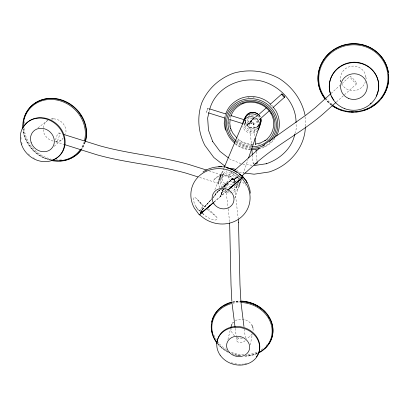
<?xml version="1.0" encoding="UTF-8"?>
<svg xmlns="http://www.w3.org/2000/svg" width="409" height="409" viewBox="0 0 409 409"><rect width="100%" height="100%" fill="white"/><g stroke="black" fill="none" stroke-linecap="round" stroke-linejoin="round"><path stroke-width="0.31" stroke-dasharray="2.04 1.53" d="M208.973 108.702L207.767 108.324L206.509 112.281L208.319 112.853M224.699 185.63L220.466 196.555L227.598 190.374M220.466 196.555L223.314 189.168L221.908 192.721M243.391 123.83L247.016 124.965L248.263 121.003L245.242 120.057M193.738 197.859C192.961 202.838 196.162 207.782 199.454 211.044C201.039 209.526 203.14 208.084 203.774 205.937L196.576 198.616L194.883 197.399M250.262 344.894L252.455 333.626M221.366 187.491C223.334 187.164 222.583 185.257 224.592 185.686C224.551 183.692 226.975 184.122 227.547 181.754L228.329 182.414L229.751 181.172M227.041 183.549L228.519 182.25L229.152 183.033C226.673 183.38 226.821 185.778 224.776 185.522C224.955 187.327 224.076 186.54 223.35 187.414M209.091 111.805L209.382 110.563M227.931 339.439L230.533 328.943M248.263 121.003L247.016 124.965M233.232 179.715L232.844 179.72C233.273 176.744 227.941 175.727 225.727 175.047C221.09 174.234 216.121 176.371 213.595 180.374C218.263 174.157 227.522 174.505 232.961 179.771A7.679 1.314 -44.5 0 0 233.232 179.715L234.285 179.162M235.098 182.414L233.033 179.556L233.227 178.539L232.649 178.825M294.971 133.538L296.249 128.84L296.065 123.308M224.684 117.184L225.507 114.765M239.347 186.213L240.952 181.504M230.195 118.452L230.604 117.25M234.74 198.263L241.044 179.878M243.064 173.983L247.946 159.735M257.864 127.041L258.692 124.658M237.46 185.62L238.892 181.509M223.176 189.382L220.277 196.673M224.567 185.844L220.313 196.591L214.05 202.077M223.166 189.387L220.298 196.642M221.274 178.738L223.176 174.147M245.001 121.555L245.727 119.811M214.863 189.653L224.055 167.848M219.541 177.787L221.473 173.217M199.679 177.45L218.37 183.36L221.105 174.663L209.035 170.85M200.43 212.7L200.691 212.215A11.692 2.009 -45.1 0 1 201.177 211.412M221.105 174.663L218.37 183.36M200.287 212.828L202.813 209.117A24.325 4.238 -45 0 1 204.193 207.343M200.369 212.624L202.629 209.275A24.325 4.233 -45 0 1 204.009 207.506L204.469 207M215.834 193.759L214.873 195.497A7.602 1.268 -44.9 0 1 214.382 196.105L214.03 196.468M216.136 193.324L214.382 196.105M253.846 117.91L248.83 122.986L247.194 125.312L252.987 120.154M199.367 211.11L202.941 206.151L203.774 205.937M200.691 212.215L201.811 210.487M215.967 193.554L214.198 196.264L214.526 195.86M201.187 211.279L202.291 209.812M274.848 138.303L273.033 140.931L268.192 145.149L260.968 148.59M214.684 195.655L216.612 192.777M201.862 210.318L202.813 209.117M202.363 209.628L209.239 201.657M237.844 176.023L236.785 177.956L238.769 176.903M204.285 207.164L212.082 198.687L204.561 206.821M213.856 196.668L214.214 196.305M214.045 196.509L212.516 198.181M213.503 197.082L213.871 196.714M204.843 206.484L212.291 198.411M213.503 197.128L212.726 197.946M216.167 193.227L221.683 188.242M216.744 192.608L217.302 192.082M217.731 191.678L217.118 192.24L218.723 190.778M217.547 191.836L218.207 191.243M228.651 175.783L231.908 172.818M331.111 93.41L340.109 85.271M342.001 83.559L350.053 76.278M234.393 182.792A4.571 1.554 47.9 0 0 231.417 177.036A4.571 1.554 47.9 0 0 228.728 178.048A4.571 1.554 47.9 0 0 234.393 182.792L239.996 177.721M336.469 101.953L343.989 95.2M344.46 94.781L356.684 83.804A5.056 0.716 47.6 0 0 352.517 78.139A5.056 0.716 47.6 0 0 350.881 78.175A5.056 0.716 47.6 0 0 356.684 83.804M252.026 119.602L253.8 118.017M250.298 121.35L253.682 118.334M248.83 122.986L253.493 118.83M247.762 124.351L254.582 118.283M253.606 124.735L257.844 120.967M218.539 190.937L219.275 190.287M223.585 186.56L222.159 187.823L224.776 185.522M219.091 190.451L220.671 189.076M224.592 185.686L227.23 183.385M54.131 146.345L63.068 138.564A11.989 10.706 41.5 0 1 54.223 141.289M231.208 179.929L232.246 179.076L222.506 187.501M218.023 191.402L220.712 189.065M229.567 181.335L230.339 180.666M214.076 202.072L227.619 190.338M230.149 180.829L230.886 180.195M225.783 184.653L232.833 178.661M230.702 180.359L231.392 179.766M231.663 179.556L232.578 178.83M37.976 127.848L47.577 120.548M234.884 178.861L238.391 176.652M237.189 177.373L237.721 177.041M234.398 179.162L235.073 178.692M238.191 176.765L234.096 179.331L234.587 178.999M234.245 179.249L238.099 176.99M234.142 179.239L233.079 179.597L233.227 178.539L235.149 181.325L233.882 179.418L234.7 180.471M207.767 108.324L206.509 112.281M232.839 178.723L232.844 179.72M252.455 144.132C247.128 144.244 241.719 142.214 237.736 138.682M250.482 149.827C245.017 149.418 239.439 147.496 235.19 143.958M242.834 164.106L252.225 165.292M239.331 172.327L243.636 172.874M58.957 132.94L61.969 133.891M56.125 141.943L63.968 144.418M240.993 163.702L229.894 159.096L228.902 158.319M202.481 213.518L205.313 215.942L210.103 218.81L214.909 220.042L216.381 219.843L217.056 219.086L217.097 217.946L216.075 216.463L207.153 207.557M207.015 209.173L216.075 216.463M201.243 204.214L196.448 198.498M197.501 208.938L199.454 211.044M227.133 168.114L228.017 169.009M230.656 171.698L236.785 177.956M240.226 179.617L245.804 185.354M271.801 105.22L272.875 106.657M259.117 115.016L260.472 117.587M199.408 201.719L202.941 206.151M199.454 210.543L199.653 210.834M196.913 208.201L195.804 206.346L196.729 207.92M234.659 180.389L235.737 182.424M235.993 184.587L236.509 188.135L236.448 184.72M365.84 76.79L366.357 79.934M235.211 328.376L236.249 336.535M236.325 337.159L236.806 340.927M225.098 183.764L225.727 188.815M225.809 189.444L228.166 208.391M228.242 209.019L229.613 222.373M244.27 329.092L245.349 337.86M234.02 182.215L234.326 184.74M234.398 185.374L238.35 219.699M249.48 123.36L251.571 146.258M252.384 155.159L253.135 163.426M253.631 123.002L254.884 136.995M256.198 151.627L257.051 161.172M305.099 116.964L305.37 126.253M340.554 80.062L340.595 81.974M251.152 147.465A26.309 25.067 20.9 0 1 236.126 141.724M247.89 97.291A26.309 25.067 20.9 0 1 249.147 97.158M252.982 97.122A26.309 25.067 20.9 0 1 254.25 97.23M270.252 104.658A26.309 25.067 20.9 0 1 272.409 106.979M267.885 139.449A23.482 22.372 20.9 0 1 266.939 140.21M260.518 143.615A23.482 22.372 20.9 0 1 257.537 144.413M253.243 144.863A23.482 22.372 20.9 0 1 237.143 139.132M231.09 131.432A23.482 22.372 20.9 0 1 229.935 128.605M229.582 127.45A23.482 22.372 20.9 0 1 228.795 121.473M251.847 146.023A24.877 23.707 20.9 0 1 236.571 140.19M273.232 139.075A26.513 25.24 20.9 0 1 261.591 147.807M250.492 149.377A26.513 25.24 20.9 0 1 235.349 143.595M251.085 148.222A25.102 23.896 20.9 0 1 235.671 142.337M251.341 146.744A23.666 22.531 20.9 0 1 236.371 140.982M239.664 182.031A10.818 10.021 20.9 0 1 232.583 192.639M231.964 192.792A10.818 10.021 20.9 0 1 220.17 188.166M219.822 187.634A10.818 10.021 20.9 0 1 224.025 173.748A10.818 10.021 20.9 0 1 238.744 179.081M241.33 177.966A10.639 9.877 20.9 0 1 231.821 188.237M230.584 188.222A10.639 9.877 20.9 0 1 220.819 180.972A10.639 9.877 20.9 0 1 224.27 170.149M236.699 170.272A10.639 9.877 20.9 0 1 239.035 172.404M238.917 181.443A8.696 8.073 20.9 0 1 234.597 185.778M231.131 186.438A8.696 8.073 20.9 0 1 222.46 179.888A8.696 8.073 20.9 0 1 226.995 170.804M239.352 177.552A8.696 8.073 20.9 0 1 239.434 178.682M237.777 182.767A8.84 8.19 20.9 0 1 231.765 190.921M229.367 191.213A8.84 8.19 20.9 0 1 222.772 188.406M221.985 187.501A8.84 8.19 20.9 0 1 224.899 175.456A8.84 8.19 20.9 0 1 237.271 180.502M257.67 130.461A8.599 8.185 20.9 0 1 249.061 132.828A8.599 8.185 20.9 0 1 242.803 126.35M258.708 127.444A8.487 8.088 20.9 0 1 249.925 129.699A8.487 8.088 20.9 0 1 243.933 122.818M257.972 116.125A8.487 8.088 20.9 0 1 259.48 117.925M258.902 124.06A6.938 6.61 20.9 0 1 250.211 128.247A6.938 6.61 20.9 0 1 245.753 119.653M248.058 116.591A6.938 6.61 20.9 0 1 258.161 118.671M258.524 125.921A8.078 7.705 20.9 0 1 250.339 127.363A8.078 7.705 20.9 0 1 245.042 120.946M259.229 115.43A8.078 7.705 20.9 0 1 260.242 117.01M245.18 340.656A4.463 2.449 -8.3 0 1 237.67 341.904A4.463 2.449 -8.3 0 1 240.323 337.696M253.841 163.958A2.065 0.68 -5.2 0 1 253.248 163.263A2.065 0.68 -5.2 0 1 255.15 162.659M258.57 125.982A8.154 7.776 20.9 0 1 249.909 127.281A8.154 7.776 20.9 0 1 244.884 120.144M259.055 115.133A8.154 7.776 20.9 0 1 260.528 117.501M340.912 81.805A12.751 12.296 -10.7 0 1 351.668 66.166A12.751 12.296 -10.7 0 1 365.922 78.574M365.457 81.519A12.751 12.296 -10.7 0 1 354.399 90.614A12.751 12.296 -10.7 0 1 341.786 84.003M61.488 159.873A32.49 29.029 41.5 0 1 55.915 159.899M52.352 159.398A32.49 29.029 41.5 0 1 24.116 126.488M24.233 123.334A32.49 29.029 41.5 0 1 24.463 121.473M84.53 142.322A32.49 29.029 41.5 0 1 81.161 148.804M50.823 160.042A33.262 29.714 41.5 0 1 23.231 128.789M85.174 142.235A33.262 29.714 41.5 0 1 81.877 148.958M49.305 160.031A33.303 29.745 41.5 0 1 22.873 129.05M85.077 141.913A33.303 29.745 41.5 0 1 81.928 148.723M50.91 160.047A32.587 29.1 41.5 0 1 23.267 129.096M84.157 141.877A32.587 29.1 41.5 0 1 81.074 148.544M373.448 104.535A34.56 33.334 -10.9 0 1 371.392 105.885M332.312 104.433A34.56 33.334 -10.9 0 1 326.229 98.712M331.341 104.857A35.384 34.131 -10.8 0 1 326.004 99.842M331.331 105.108A35.43 34.167 -10.8 0 1 325.595 99.612M331.811 104.724A34.668 33.436 -10.7 0 1 326.193 99.346M267.307 344.409A30.358 26.416 15.5 0 1 266.106 345.809M262.89 348.749A30.358 26.416 15.5 0 1 260.277 350.528M256.842 352.277A30.358 26.416 15.5 0 1 246.857 354.664M243.744 354.746A30.358 26.416 15.5 0 1 229.812 351.505M226.53 349.751A30.358 26.416 15.5 0 1 217.885 342.113M216.458 340.104A30.358 26.416 15.5 0 1 213.856 335.027M232.373 302.241A30.358 26.416 15.5 0 1 239.832 301.326M257.103 353.218A31.079 27.035 15.5 0 1 245.61 355.728M240.676 355.549A31.079 27.035 15.5 0 1 232.041 353.514M227.731 351.571A31.079 27.035 15.5 0 1 217.614 343.289M232.675 301.852A31.079 27.035 15.5 0 1 239.541 301.06M257.021 353.708A31.115 27.06 15.5 0 1 244.873 356.234M238.805 355.804A31.115 27.06 15.5 0 1 234.746 354.92M228.657 352.589A31.115 27.06 15.5 0 1 217.874 344.245M232.557 302.297A31.115 27.06 15.5 0 1 240.037 301.499M257.788 353.028A30.445 26.473 15.5 0 1 244.73 356.034M240.374 355.83A30.445 26.473 15.5 0 1 232.424 353.984M227.292 351.648A30.445 26.473 15.5 0 1 217.92 343.836M232.68 303.263A30.445 26.473 15.5 0 1 240.19 302.486M252.016 333.846A11.201 9.739 15.5 0 1 246.09 338.366M242.445 338.816A11.201 9.739 15.5 0 1 236.32 337.047M234.602 335.82A11.201 9.739 15.5 0 1 230.911 328.708M235.287 320.712A11.201 9.739 15.5 0 1 250.886 323.642M253.053 328.708A11.201 9.739 15.5 0 1 253.064 330.498M246.765 363.248A21.605 18.645 15.6 0 1 241.847 364.168M240.594 364.23A21.605 18.645 15.6 0 1 237.409 364.097M236.765 364.015A21.605 18.645 15.6 0 1 231.382 362.671M53.129 141.085A11.989 10.706 41.5 0 1 43.124 128.855M43.18 127.782A11.989 10.706 41.5 0 1 47.628 120.435M53.773 118.84A11.989 10.706 41.5 0 1 65.655 134.126M34.571 158.355A23.19 20.578 41.1 0 1 33.472 157.746M29.387 154.786A23.19 20.578 41.1 0 1 28.451 153.917M22.142 143.983A23.19 20.578 41.1 0 1 21.483 141.606M21.084 139.234A23.19 20.578 41.1 0 1 20.982 135.665M203.708 214.372L202.619 213.396L203.708 214.372M244.582 126.969A7.03 6.687 20.9 0 0 256.479 129.454A7.03 6.687 20.9 0 0 252.43 118.344A7.03 6.687 20.9 0 0 244.582 126.969M226.801 184.571A4.56 1.595 -7.2 0 0 234.055 182.716A4.56 1.595 -7.2 0 0 227.839 181.703A4.56 1.595 -7.2 0 0 226.801 184.571M57.347 140.783A4.739 1.232 -71.1 0 0 59.29 133.16A4.739 1.232 -71.1 0 0 55.967 138.39A4.739 1.232 -71.1 0 0 57.347 140.783M249.955 123.758A2.096 0.578 -5.2 0 0 253.524 123.288A2.096 0.578 -5.2 0 0 251.192 122.71A2.096 0.578 -5.2 0 0 249.955 123.758M250.829 122.291A2.101 0.573 48.3 0 0 253.34 124.842A2.101 0.573 48.3 0 0 252.333 122.572A2.101 0.573 48.3 0 0 250.829 122.291"/><path stroke-width="0.61" d="M224.638 117.761L224.204 123.559L225.425 130.323M230.093 119.719L229.802 123.528L230.676 128.579L230.553 128.16L232.675 132.966L236.816 137.93M208.948 112.424L207.649 118.017L208.467 130.139L212.741 141.616L212.511 141.289L219.945 151.345L228.401 157.93M209.526 109.939C215.246 87.419 240.65 75.716 262.374 81.279C280.62 86.381 296.228 103.191 296.044 122.69M230.84 327.706L231.453 325.237A11.201 9.739 15.5 0 1 231.944 324.163M241.918 177.818L242.404 175.911L241.734 175.343A24.402 4.284 -44.8 0 0 241.162 175.364M294.807 134.126C291.934 148.513 279.705 159.341 266.141 163.794L266.51 163.712L254.107 165.533M241.719 177.987L242.205 176.218A11.8 2.071 -44.6 0 0 242.164 175.865L242.046 175.706M227.813 190.17L241.673 178.166L242.205 176.218L241.54 175.512A24.402 4.284 -44.8 0 0 241.121 175.512M228.074 189.965L241.872 177.992L242.389 175.793L241.734 175.343M225.712 114.157C227.823 106.815 233.968 101.253 240.855 98.318L241.223 98.216C251.065 94.622 262.818 96.734 270.405 104.065M230.809 116.647C232.424 110.553 237.389 105.859 243.089 103.472M248.565 157.93L260.042 124.438M276.663 135.67C280.569 127.843 280.165 118.395 275.927 110.783L273.232 107.132M240.686 175.124L239.541 174.229L240.686 175.124L240.615 174.495L239.377 174.433M224.296 167.276L245.712 116.473M242.834 176.703L243.411 176.979L243.237 177.659M234.234 170.696L259.04 148.559M330.636 93.84L315.375 107.608L306.172 114.949L262.736 145.706M242.332 175.609L258.212 161.243C278.606 143.702 303.018 131.453 323.309 113.768L335.999 102.373M256.463 116.606L266.341 107.807M270.098 104.453L281.857 93.978M259.26 119.714L269.148 110.931M272.91 107.582L284.684 97.127M230.911 187.486L239.183 180.287M213.57 202.486L199.29 214.883L194.306 208.038A29.831 27.439 21.4 0 1 200.712 174.679A29.831 27.439 21.4 0 1 237.102 174.469L241.673 178.166M213.784 202.343L199.48 214.72L203.979 218.304A29.831 27.444 21.4 0 0 240.103 218.069A29.831 27.444 21.4 0 0 246.862 185.037L241.872 177.992M201.913 212.578L209.899 205.691M235.139 171.299L232.624 169.74L226.249 167.22L233.263 169.955L237.532 172.307L240.855 174.96M202.971 172C209.664 167.312 218.324 165.88 226.289 167.189M242.726 103.584C253.084 99.653 265.584 104.116 271.141 113.687M255.421 144.126L260.569 142.894L265.231 140.502L264.848 140.742C273.636 134.914 276.31 122.398 270.957 113.38M218.646 166.775L221.744 166.627M244.863 173.033L254.086 174.203L269.066 171.99C288.8 165.911 304.828 147.915 305.39 126.872M241.54 175.512L241.97 175.645M209.577 108.891L225.901 113.999M230.732 115.512L244.638 119.868M208.319 112.853L224.648 117.961M229.485 119.474L242.782 123.641M63.175 134.27L99.321 145.66C128.784 154.014 159.679 156.126 189.127 164.556L206.622 170.088M64.571 144.607L96.529 154.684C125.992 163.079 156.938 164.914 186.417 173.252L197.874 176.877M235.604 171.601L237 172.506M225.073 166.233L213.83 157.496L204.832 145.318C198.094 132.081 196.882 116.698 201.857 102.664C207.849 88.717 219.556 78.18 233.815 73.129C249.035 68.819 265.272 70.839 279.117 78.431C292.256 86.769 301.77 99.832 305.042 115.108M249.694 189.275C248.723 185.067 246.755 180.901 243.575 177.9M243.503 177.455L245.349 179.766M245.942 180.522L247.005 182.521L246.121 180.809M249.868 189.602L250.364 193.268M235.052 327.118L232.143 304.184M243.958 326.592L241.003 302.563M251.862 149.438L252.322 154.525M254.996 138.268L255.569 144.628M256.024 149.72L256.136 150.993M257.108 161.806L257.22 163.079A2.065 0.68 -5.2 0 1 254.72 164.035M240.911 301.673L239.986 284.674L238.508 222.184M231.831 300.988L231.029 284.966L229.648 222.951M238.35 219.699L238.524 222.419M234.853 143.196A26.513 25.24 20.9 0 1 230.354 108.206A26.513 25.24 20.9 0 1 266.29 103.487A26.513 25.24 20.9 0 1 273.928 138.068M260.415 148.206A26.513 25.24 20.9 0 1 251.121 149.413M235.211 141.954A25.102 23.896 20.9 0 1 232.803 107.608A25.102 23.896 20.9 0 1 268.411 107.112A25.102 23.896 20.9 0 1 269.367 141.473M264.725 144.965A25.102 23.896 20.9 0 1 251.683 148.242M235.896 140.573A23.666 22.531 20.9 0 1 238.749 104.622A23.666 22.531 20.9 0 1 273.974 118.181A23.666 22.531 20.9 0 1 251.964 146.759M229.444 168.324A10.639 9.877 20.9 0 1 235.62 169.623M244.04 120.011A8.487 8.088 20.9 0 1 257.051 115.394M260.022 118.942A8.487 8.088 20.9 0 1 259.971 125.568M242.639 124.055A8.599 8.185 20.9 0 1 254.132 117.286A8.599 8.185 20.9 0 1 258.033 130.031M245.916 116.263A8.078 7.705 20.9 0 1 258.815 114.965M260.957 119.362A8.078 7.705 20.9 0 1 260.334 123.508M245.006 118.523A8.154 7.776 20.9 0 1 250.512 112.613A8.154 7.776 20.9 0 1 258.657 114.719M260.87 118.549A8.154 7.776 20.9 0 1 260.477 123.365M80.461 114.658A32.49 29.029 41.5 0 1 81.14 115.716M81.519 149.469A33.262 29.714 41.5 0 1 65.798 160.042M65.184 160.185A33.262 29.714 41.5 0 1 64.034 160.425M61.677 160.763A33.262 29.714 41.5 0 1 59.883 160.901M53.242 160.522A33.262 29.714 41.5 0 1 52.03 160.302M23.988 118.978A33.262 29.714 41.5 0 1 24.714 116.55M24.923 115.957A33.262 29.714 41.5 0 1 64.576 101.049A33.262 29.714 41.5 0 1 85.369 141.637M81.227 149.755A33.303 29.745 41.5 0 1 51.099 160.471M22.822 128.446A33.303 29.745 41.5 0 1 57.306 99.142A33.303 29.745 41.5 0 1 85.42 140.696M80.394 149.551A32.587 29.1 41.5 0 1 52.689 160.384M23.19 127.812A32.587 29.1 41.5 0 1 57.424 100.128A32.587 29.1 41.5 0 1 84.489 140.686M388.535 74.233A35.384 34.131 -10.8 0 1 386.444 89.397M386.214 89.965A35.384 34.131 -10.8 0 1 381.203 98.503M379.572 100.404A35.384 34.131 -10.8 0 1 373.949 105.338M372.906 106.043A35.384 34.131 -10.8 0 1 370.206 107.654M369.097 108.227A35.384 34.131 -10.8 0 1 363.852 110.328M357.747 111.688A35.384 34.131 -10.8 0 1 355.866 111.892M353.356 112.01A35.384 34.131 -10.8 0 1 350.871 111.959M349.623 111.867A35.384 34.131 -10.8 0 1 348.381 111.734M346.52 111.453A35.384 34.131 -10.8 0 1 345.293 111.212M341.709 110.251A35.384 34.131 -10.8 0 1 338.795 109.167M337.66 108.661A35.384 34.131 -10.8 0 1 336.004 107.833M335.467 107.541A35.384 34.131 -10.8 0 1 332.844 105.936M325.227 98.896A35.384 34.131 -10.8 0 1 319.726 88.799M319.536 88.226A35.384 34.131 -10.8 0 1 345.6 44.596A35.384 34.131 -10.8 0 1 388.31 72.403M325.211 99.136A35.43 34.167 -10.8 0 1 345.799 44.734A35.43 34.167 -10.8 0 1 387.901 85.057A35.43 34.167 -10.8 0 1 331.832 105.476M325.446 98.405A34.668 33.436 -10.7 0 1 346.372 45.557A34.668 33.436 -10.7 0 1 387.124 85.302A34.668 33.436 -10.7 0 1 332.297 105.082M224.02 305.687A30.358 26.416 15.5 0 1 226.095 304.536M227.184 304.015A30.358 26.416 15.5 0 1 228.871 303.325M240.472 301.326A30.358 26.416 15.5 0 1 243.033 301.448M246.152 301.862A30.358 26.416 15.5 0 1 247.895 302.22M249.05 302.512A30.358 26.416 15.5 0 1 252.445 303.611M252.992 303.826A30.358 26.416 15.5 0 1 255.906 305.155M257.036 305.763A30.358 26.416 15.5 0 1 262.215 309.362M263.156 310.196A30.358 26.416 15.5 0 1 265.323 312.394M268.57 316.781A30.358 26.416 15.5 0 1 269.163 317.813M240.748 301.065A31.079 27.035 15.5 0 1 268.825 316.408A31.079 27.035 15.5 0 1 268.197 344.675M267.016 346.132A31.079 27.035 15.5 0 1 264.771 348.386M212.884 334.961A31.079 27.035 15.5 0 1 211.412 325.089M211.785 322.026A31.079 27.035 15.5 0 1 232.056 302M240.64 301.51A31.115 27.06 15.5 0 1 271.571 322.767A31.115 27.06 15.5 0 1 258.12 353.212M217.102 343.289A31.115 27.06 15.5 0 1 231.939 302.44M240.829 302.502A30.445 26.473 15.5 0 1 270.763 323.059A30.445 26.473 15.5 0 1 258.37 352.742M216.842 342.415A30.445 26.473 15.5 0 1 232.072 303.406M232.583 323.161A11.201 9.739 15.5 0 1 233.365 322.246M251.627 324.685A11.201 9.739 15.5 0 1 252.225 325.789M252.465 326.356A11.201 9.739 15.5 0 1 252.966 328.115M216.99 343.913A21.605 18.645 15.6 0 1 244.516 327.742A21.605 18.645 15.6 0 1 256.31 356.873M330.927 94.862A24.724 23.778 -9.3 0 1 351.842 62.332A24.724 23.778 -9.3 0 1 378.202 90.353M378.074 90.941A24.724 23.778 -9.3 0 1 376.208 96.12M371.075 102.991A24.724 23.778 -9.3 0 1 370.16 103.804M333.892 100.118A24.724 23.778 -9.3 0 1 331.408 95.967M51.585 118.963A11.989 10.706 41.5 0 1 53.221 118.83M24.213 125.921A23.19 20.578 41.1 0 1 59.443 126.826A23.19 20.578 41.1 0 1 52.649 159.96M281.924 94.586A2.132 0.465 48.3 0 0 284.449 97.199A2.132 0.465 48.3 0 0 283.314 94.995A2.132 0.465 48.3 0 0 281.924 94.586M213.989 203.881A11.063 10.169 20.9 0 0 232.91 203.61A11.063 10.169 20.9 0 0 222.276 188.319A11.063 10.169 20.9 0 0 213.989 203.881M348.647 98.441A13.339 12.827 -9.2 0 0 367.18 84.965A13.339 12.827 -9.2 0 0 345.999 76.376A13.339 12.827 -9.2 0 0 348.647 98.441M229.485 352.538A11.656 10.051 15.6 0 0 249.091 350.38A11.656 10.051 15.6 0 0 235.855 336.31A11.656 10.051 15.6 0 0 229.485 352.538M220.114 355.099A21.646 18.671 15.6 0 0 257.225 356.213A21.646 18.671 15.6 0 0 237.292 327.318A21.646 18.671 15.6 0 0 220.114 355.099M344.664 108.62A24.775 23.829 -9.2 0 0 378.529 82.889A24.775 23.829 -9.2 0 0 338.831 67.761A24.775 23.829 -9.2 0 0 344.664 108.62M31.099 142.337A12.51 11.094 41.1 0 0 51.309 148.804A12.51 11.094 41.1 0 0 44.852 128.896A12.51 11.094 41.1 0 0 31.099 142.337M21.396 144.116A23.236 20.608 41.1 0 0 58.911 156.264A23.236 20.608 41.1 0 0 47.061 119.259A23.236 20.608 41.1 0 0 21.396 144.116"/></g></svg>
